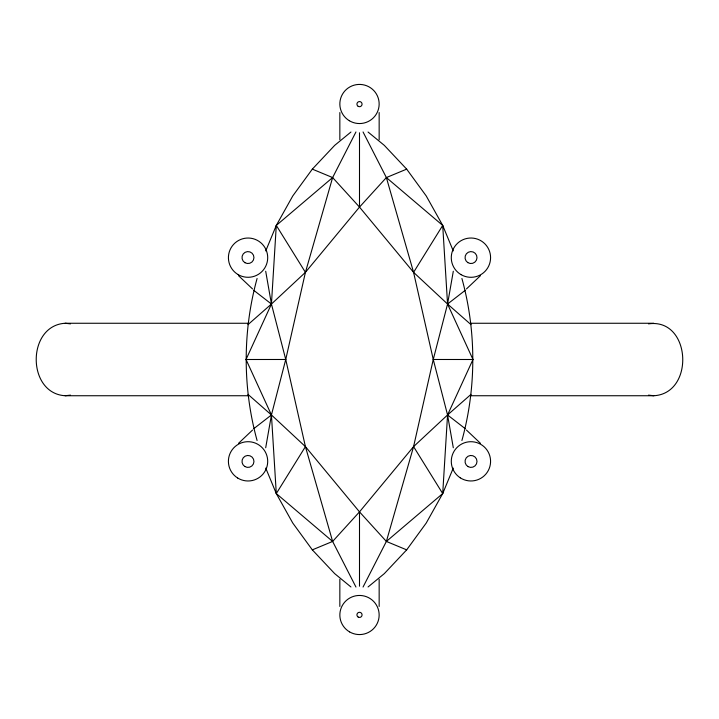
<?xml version="1.0" encoding="UTF-8"?>
<svg xmlns="http://www.w3.org/2000/svg" width="719" height="719" viewBox="0 0 719 719"><rect width="100%" height="100%" fill="white"/><g stroke="black" fill="none" stroke-linecap="round" stroke-linejoin="round"><path stroke-width="1.08" d="M257.087 440.513C242.582 387.901 242.582 331.099 257.087 278.487M461.913 440.513C476.418 387.901 476.418 331.099 461.913 278.487M355.95 587.037L332.627 541.434L305.422 446.616L285.74 359.482L271.44 304.038L276.294 225.424L292.759 195.963L312.325 169.136L334.695 145.364L350.944 132.035M368.056 586.965L384.306 573.636L406.675 549.864L426.241 523.037L442.706 493.576L447.56 414.962L433.26 359.482L413.578 272.348L386.373 177.566L363.05 131.963M265.697 447.757L271.44 414.962L285.74 359.482L305.422 272.348L332.627 177.566L355.95 131.963M363.05 587.037L386.373 541.434L413.578 446.616L433.26 359.482L447.56 304.038L453.303 271.243M265.742 250.913L276.294 225.424L332.627 177.566L359.5 207.09L413.578 272.348L447.56 304.038L471.044 324.655M247.956 394.345L271.44 414.962L305.422 446.616L359.5 511.874L386.373 541.434L442.706 493.576L453.258 468.087M350.944 586.965L334.695 573.636L312.325 549.864L292.759 523.037L276.294 493.576L271.44 414.962L246.024 359.5L271.44 304.038L305.422 272.348L359.5 207.09L386.373 177.566L406.675 169.136L426.241 195.963L442.706 225.424L453.258 250.913M312.325 549.864L332.627 541.434L359.5 511.874L413.578 446.616L447.56 414.962L472.976 359.5L447.56 304.038L442.706 225.424L386.373 177.566M332.627 541.434L276.294 493.576L305.422 446.616M413.578 272.348L442.706 225.424M238.573 443.281L252.54 430.061M466.46 288.939L480.427 275.719M247.956 324.655L271.44 304.038L265.697 271.243M453.303 447.757L447.56 414.962L471.044 394.345M253.717 428.713L271.44 414.962M447.56 304.038L465.283 290.287M248.01 323.262L65.186 323.262C26.567 325.536 26.567 393.464 65.186 395.738L248.01 395.738M648.493 323.865C691.148 317.699 695.156 393.5 653.814 395.738L470.99 395.738M65.186 395.738L70.507 395.135M470.99 323.262L653.814 323.262M246.024 359.5L285.74 359.482M433.26 359.482L472.976 359.5M65.186 323.262L70.507 323.865M648.493 395.135L653.814 395.738M312.325 169.136L332.627 177.566M386.373 541.434L406.675 549.864M447.56 414.962L465.283 428.713M253.717 290.287L271.44 304.038M368.056 132.035L384.306 145.364L406.675 169.136M466.46 430.061L480.427 443.281M238.573 275.719L252.54 288.939M276.294 225.424L305.422 272.348M413.578 446.616L442.706 493.576M265.742 468.087L276.294 493.576M379.156 112.541L379.156 139.711M379.156 579.289L379.156 606.459M359.5 132.79L359.5 207.09M359.5 511.874L359.5 586.21M339.844 112.541L339.844 139.711M339.844 579.289L339.844 606.459M237.665 478.009A19.647 19.638 0 0 0 267.693 462.002A19.647 19.638 0 0 0 238.825 444A19.647 19.638 0 0 0 237.665 478.009M244.811 466.505A5.977 5.977 0 0 0 253.951 461.634A5.977 5.977 0 0 0 245.161 456.161A5.977 5.977 0 0 0 244.811 466.505M460.295 477.847A19.647 19.638 0 0 0 490.556 462.299A19.647 19.638 0 0 0 461.966 443.866A19.647 19.638 0 0 0 460.295 477.847M468.033 466.613A5.977 5.977 0 0 0 477.003 461.436A5.977 5.977 0 0 0 468.033 456.259A5.977 5.977 0 0 0 468.033 466.613M461.113 274.676A19.647 19.638 0 0 0 490.583 257.663A19.647 19.638 0 0 0 461.113 240.649A19.647 19.638 0 0 0 461.113 274.676M467.79 262.597A5.977 5.977 0 0 0 476.994 257.851A5.977 5.977 0 0 0 468.285 252.252A5.977 5.977 0 0 0 467.79 262.597M237.98 274.514A19.647 19.638 0 0 0 267.702 257.968A19.647 19.638 0 0 0 238.501 240.506A19.647 19.638 0 0 0 237.98 274.514M244.909 262.696A5.977 5.977 0 0 0 253.951 257.663A5.977 5.977 0 0 0 245.071 252.342A5.977 5.977 0 0 0 244.909 262.696M349.56 631.884A19.647 19.557 0 0 0 379.147 615.14A19.647 19.557 0 0 0 349.785 598.01A19.647 19.557 0 0 0 349.56 631.884M358.197 617.082A2.57 2.57 0 0 0 362.07 614.88A2.57 2.57 0 0 0 358.233 612.624A2.57 2.57 0 0 0 358.197 617.082M349.326 120.72A19.647 19.557 0 0 0 379.147 104.39A19.647 19.557 0 0 0 350.027 86.846A19.647 19.557 0 0 0 349.326 120.72M358.17 106.34A2.57 2.57 0 0 0 362.07 104.183A2.57 2.57 0 0 0 358.26 101.882A2.57 2.57 0 0 0 358.17 106.34"/></g></svg>
